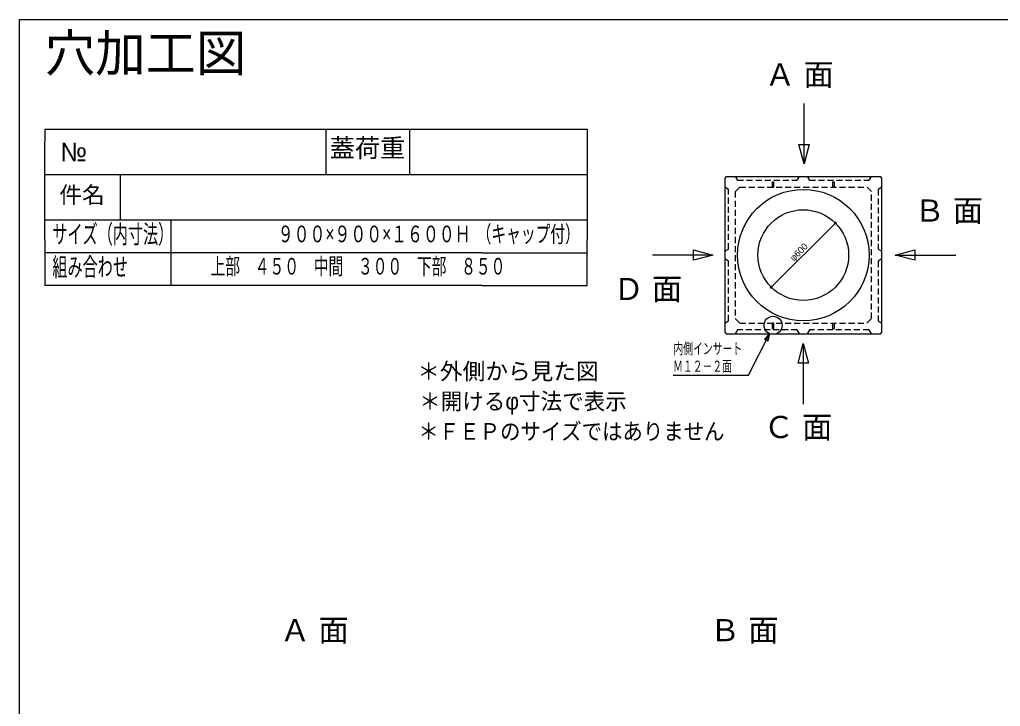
# Model space of a CAD drawing. Units: millimetres, scale not verified. Extents: x -3704 to 3796, y -2790 to 2696.
# Drawn here: x -3704 to 189, y -29 to 2696 of the extents above; entities that cross this region are included whole.
import ezdxf
from ezdxf.enums import TextEntityAlignment as Align

# ---------------------------------------------------------------- set-up
doc = ezdxf.new("R2010")
doc.units = ezdxf.units.MM
doc.header["$LTSCALE"] = 20
doc.linetypes.add('DASHED1', pattern=[1.8, 1.2, -0.6])
doc.layers.add('0-0_レイヤ_1', color=7, linetype='Continuous')
doc.styles.add('HG丸ｺﾞｼｯｸM-PRO', font='')
doc.styles.add('図脳フォント', font='')
doc.styles.get('HG丸ｺﾞｼｯｸM-PRO').set_extended_font_data('HG丸ｺﾞｼｯｸM-PRO')
doc.styles.get('図脳フォント').set_extended_font_data('図脳フォント')

msp = doc.modelspace()

# ---------------------------------------------------------------- hatches: boundary and pattern name
at = {"layer": '0-0_レイヤ_1'}
for points in [[(-460.35, 1889.16, 1), (-472.35, 1889.16, 1)], [(-714.9, 1634.6, 1), (-726.9, 1634.6, 1)]]:
    msp.add_hatch(color=256, dxfattribs=at).paths.add_polyline_path(points)

# ---------------------------------------------------------------- linework, layer by layer
for p, q in [((-3704.12, -2568.82), (-3704.12, 2646.47)), ((-590.77, 2123.88), (-590.77, 2363.88)), ((-3604.12, 2261.49), (-1868.91, 2261.49)), ((-3604.12, 2261.49), (-3604.12, 2211.49)), ((-2157.31, 2261.49), (-2157.31, 2131.49)), ((-1868.91, 2261.49), (-1451.85, 2261.49)), ((-1451.85, 2261.49), (-1451.85, 2211.49)), ((-3604.12, 1821.49), (-3604.12, 2211.49)), ((-1451.85, 2211.49), (-1451.85, 1821.49)), ((-2157.31, 2131.49), (-2157.31, 2081.49)), ((-3604.12, 2081.49), (-1451.85, 2081.49)), ((-3305.48, 2081.49), (-3305.48, 1901.49)), ((-899.63, 2073.88), (-287.63, 2073.88)), ((-281.63, 2067.88), (-287.63, 2073.88)), ((-281.63, 1455.88), (-281.63, 2067.88)), ((-717.23, 2052.88), (-710.03, 2052.88)), ((-477.23, 2052.88), (-470.03, 2052.88)), ((-3102.8, 1641.49), (-3102.8, 1901.49)), ((-466.35, 1889.16), (-720.9, 1634.6)), ((-3604.12, 1821.49), (-3604.12, 1641.49)), ((-1451.85, 1641.49), (-1451.85, 1821.49)), ((-1868.91, 1771.49), (-3604.12, 1771.49)), ((-1868.91, 1771.49), (-1451.85, 1771.49)), ((-952.77, 1761.88), (-1192.77, 1761.88)), ((-228.77, 1761.88), (11.23, 1761.88)), ((-1868.91, 1641.49), (-3604.12, 1641.49)), ((-1868.91, 1641.49), (-1451.85, 1641.49)), ((-477.23, 1491.88), (-470.03, 1491.88)), ((-810.98, 1285.73), (-728.47, 1449.88)), ((-728.01, 1449.88), (-752.49, 1402.09)), ((-287.63, 1449.88), (-281.63, 1455.88)), ((-593.63, 1410.54), (-593.63, 1170.54)), ((-1110.58, 1285.73), (-810.98, 1285.73))]:
    msp.add_line(p, q, dxfattribs=at)
at = {"layer": '0-0_レイヤ_1', "linetype": 'DASHED1'}
for p, q in [((-332.63, 2058.88), (-323.63, 2073.88)), ((-845.63, 2031.88), (-341.63, 2031.88)), ((-323.63, 2013.88), (-341.63, 2031.88)), ((-281.63, 2031.88), (-296.63, 2022.88))]:
    msp.add_line(p, q, dxfattribs=at)
at = {"layer": '0-0_レイヤ_1'}
for points in [[(-3704.12, 2646.47), (-3704.12, 2696.47), (-3532.94, 2696.47)], [(-3532.94, 2696.47), (3545.88, 2696.47), (3795.88, 2696.47)], [(-2488.3, 2261.49), (-2488.3, 2131.49), (-2488.3, 2081.49)], [(-899.63, 2073.88), (-905.63, 2067.88), (-905.63, 1455.88), (-899.63, 1449.88), (-287.63, 1449.88)], [(-717.23, 2052.88), (-717.23, 2031.88), (-710.03, 2031.88), (-710.03, 2052.88)], [(-477.23, 2052.88), (-477.23, 2031.88), (-470.03, 2031.88), (-470.03, 2052.88)], [(-3604.12, 1901.49), (-1868.91, 1901.49), (-1451.85, 1901.49)], [(-477.23, 1491.88), (-477.23, 1470.88), (-470.03, 1470.88), (-470.03, 1491.88)]]:
    msp.add_lwpolyline(points, dxfattribs=at)
for points in [[(-590.77, 2123.88), (-611.47, 2201.16), (-570.06, 2201.16)], [(-952.77, 1761.88), (-1030.04, 1741.18), (-1030.04, 1782.59)], [(-228.77, 1761.88), (-151.49, 1782.59), (-151.49, 1741.18)], [(-710.03, 1491.88), (-717.23, 1491.88), (-717.23, 1470.88), (-710.03, 1470.88)], [(-728.01, 1449.88), (-734.31, 1420.55), (-748.13, 1427.63)], [(-593.63, 1410.54), (-572.92, 1333.27), (-614.33, 1333.27)]]:
    msp.add_lwpolyline(points, close=True, dxfattribs=at)
at = {"layer": '0-0_レイヤ_1', "linetype": 'DASHED1'}
for points in [[(-863.63, 2073.88), (-854.63, 2058.88), (-617.63, 2058.88), (-608.63, 2073.88)], [(-578.63, 2073.88), (-569.63, 2058.88), (-332.63, 2058.88)], [(-905.63, 1776.88), (-890.63, 1785.88), (-890.63, 2022.88), (-905.63, 2031.88)], [(-845.63, 2031.88), (-863.63, 2013.88), (-863.63, 1509.88), (-845.63, 1491.88), (-341.63, 1491.88), (-323.63, 1509.88), (-323.63, 2013.88)], [(-296.63, 2022.88), (-296.63, 1785.88), (-281.63, 1776.88)], [(-905.63, 1491.88), (-890.63, 1500.88), (-890.63, 1737.88), (-905.63, 1746.88)], [(-281.63, 1746.88), (-296.63, 1737.88), (-296.63, 1500.88), (-281.63, 1491.88)], [(-608.63, 1449.88), (-617.63, 1464.88), (-854.63, 1464.88), (-863.63, 1449.88)], [(-323.63, 1449.88), (-332.63, 1464.88), (-569.63, 1464.88), (-578.63, 1449.88)]]:
    msp.add_lwpolyline(points, dxfattribs=at)
at = {"layer": '0-0_レイヤ_1'}
for centre, radius in [((-593.63, 1761.88), 261), ((-593.63, 1761.88), 180), ((-713.63, 1482.88), 36)]:
    msp.add_circle(centre, radius, dxfattribs=at)

# ---------------------------------------------------------------- texts
at = {"layer": '0-0_レイヤ_1', "style": 'HG丸ｺﾞｼｯｸM-PRO'}
for s, height, p in [('穴加工図', 146.6, (-3604.12, 2446.47)), ('Ａ 面', 87.98, (-745.85, 2407.99)), ('蓋荷重', 73.31, (-2473.3, 2128.47)), ('№', 73.31, (-3542.16, 2112.23)), ('件名', 65.98, (-3546.26, 1948.04)), ('Ｂ 面', 87.98, (-152.52, 1868.1)), ('Ｄ 面', 87.98, (-1346.94, 1557.03)), ('＊外側から見た図', 65.98, (-2125.77, 1248.2)), ('Ｃ 面', 87.98, (-751.24, 1009.26)), ('Ａ 面', 87.98, (-2670.67, 203.04)), ('Ｂ 面', 87.98, (-964.65, 203.04))]:
    msp.add_text(s, height=height, dxfattribs=at).set_placement(p, align=Align.BOTTOM_LEFT)
for s, height, width, p in [('サイズ（内寸法）', 73.31, 0.6, (-3574.12, 1786.49)), ('９００×９００×１６００Ｈ', 65.98, 0.7, (-2679.46, 1793.06)), ('（キャップ付）', 65.98, 0.65, (-1890.19, 1792.7)), ('組み合わせ', 73.31, 0.6, (-3574.12, 1656.49)), ('上部\u3000４５０\u3000中間\u3000３００\u3000下部\u3000８５０', 65.98, 0.65, (-2946.12, 1664.84)), ('内側インサート', 43.99, 0.65, (-1109.23, 1355.73)), ('Ｍ１２－２面', 43.99, 0.65, (-1110.58, 1285.73)), ('＊開けるφ寸法で表示', 65.98, 0.95, (-2118.21, 1128.91)), ('＊ＦＥＰのサイズではありません', 65.98, 0.9, (-2121.35, 1009.35))]:
    msp.add_text(s, height=height, dxfattribs=dict(at, width=width)).set_placement(p, align=Align.BOTTOM_LEFT)
at = {"layer": '0-0_レイヤ_1', "style": '図脳フォント'}
msp.add_text('φ600', height=26.39, rotation=45, dxfattribs=at).set_placement((-625.45, 1730.06), align=Align.BOTTOM_LEFT)

doc.saveas('drawing.dxf')
